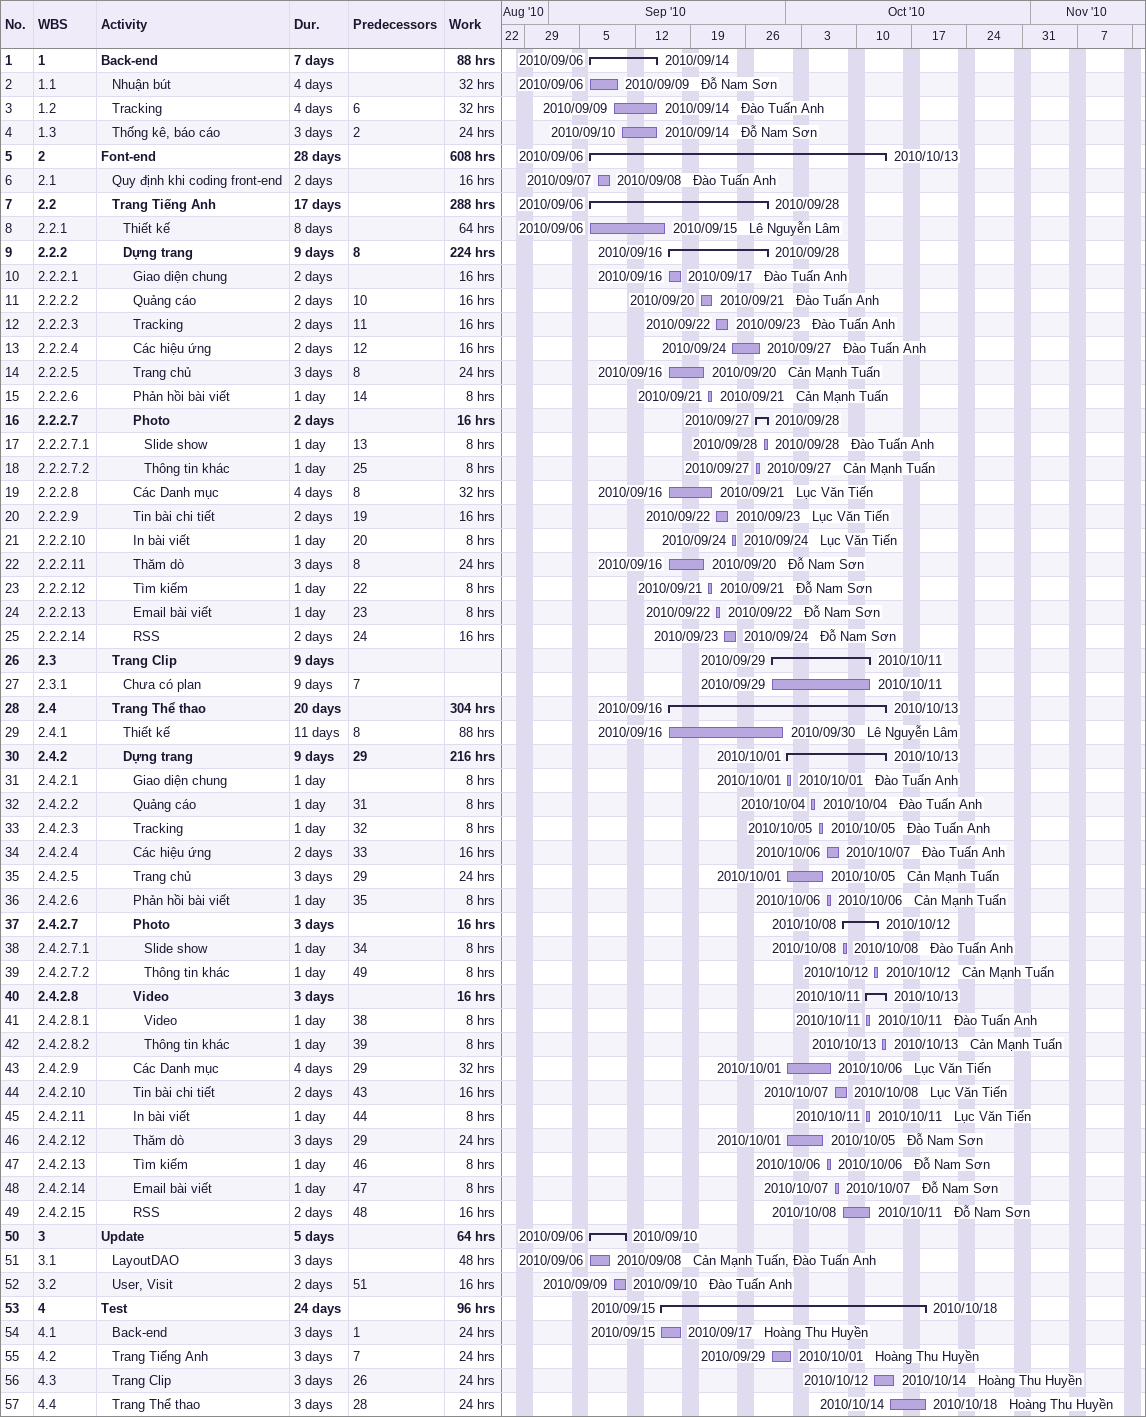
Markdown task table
| ID | WBS | Task | Duration | Start | Finish | Predecessors | Resources | Work (h) |
|---|---|---|---|---|---|---|---|---|
| 1 | 1 | **Back-end** | 7d | 2010-09-06 | 2010-09-14 |  |  | 88 |
| 2 | 1.1 | Nhuận bút | 4d | 2010-09-06 | 2010-09-09 |  | Đỗ Nam Sơn | 32 |
| 3 | 1.2 | Tracking | 4d | 2010-09-09 | 2010-09-14 | 6 | Đào Tuấn Anh | 32 |
| 4 | 1.3 | Thống kê, báo cáo | 3d | 2010-09-10 | 2010-09-14 | 2 | Đỗ Nam Sơn | 24 |
| 5 | 2 | **Font-end** | 28d | 2010-09-06 | 2010-10-13 |  |  | 608 |
| 6 | 2.1 | Quy định khi coding front-end | 2d | 2010-09-07 | 2010-09-08 |  | Đào Tuấn Anh | 16 |
| 7 | 2.2 | **Trang Tiếng Anh** | 17d | 2010-09-06 | 2010-09-28 |  |  | 288 |
| 8 | 2.2.1 | Thiết kế | 8d | 2010-09-06 | 2010-09-15 |  | Lê Nguyễn Lâm | 64 |
| 9 | 2.2.2 | **Dựng trang** | 9d | 2010-09-16 | 2010-09-28 | 8 |  | 224 |
| 10 | 2.2.2.1 | Giao diện chung | 2d | 2010-09-16 | 2010-09-17 |  | Đào Tuấn Anh | 16 |
| 11 | 2.2.2.2 | Quảng cáo | 2d | 2010-09-20 | 2010-09-21 | 10 | Đào Tuấn Anh | 16 |
| 12 | 2.2.2.3 | Tracking | 2d | 2010-09-22 | 2010-09-23 | 11 | Đào Tuấn Anh | 16 |
| 13 | 2.2.2.4 | Các hiệu ứng | 2d | 2010-09-24 | 2010-09-27 | 12 | Đào Tuấn Anh | 16 |
| 14 | 2.2.2.5 | Trang chủ | 3d | 2010-09-16 | 2010-09-20 | 8 | Cản Mạnh Tuấn | 24 |
| 15 | 2.2.2.6 | Phản hồi bài viết | 1d | 2010-09-21 | 2010-09-21 | 14 | Cản Mạnh Tuấn | 8 |
| 16 | 2.2.2.7 | **Photo** | 2d | 2010-09-27 | 2010-09-28 |  |  | 16 |
| 17 | 2.2.2.7.1 | Slide show | 1d | 2010-09-28 | 2010-09-28 | 13 | Đào Tuấn Anh | 8 |
| 18 | 2.2.2.7.2 | Thông tin khác | 1d | 2010-09-27 | 2010-09-27 | 25 | Cản Mạnh Tuấn | 8 |
| 19 | 2.2.2.8 | Các Danh mục | 4d | 2010-09-16 | 2010-09-21 | 8 | Lục Văn Tiến | 32 |
| 20 | 2.2.2.9 | Tin bài chi tiết | 2d | 2010-09-22 | 2010-09-23 | 19 | Lục Văn Tiến | 16 |
| 21 | 2.2.2.10 | In bài viết | 1d | 2010-09-24 | 2010-09-24 | 20 | Lục Văn Tiến | 8 |
| 22 | 2.2.2.11 | Thăm dò | 3d | 2010-09-16 | 2010-09-20 | 8 | Đỗ Nam Sơn | 24 |
| 23 | 2.2.2.12 | Tìm kiếm | 1d | 2010-09-21 | 2010-09-21 | 22 | Đỗ Nam Sơn | 8 |
| 24 | 2.2.2.13 | Email bài viết | 1d | 2010-09-22 | 2010-09-22 | 23 | Đỗ Nam Sơn | 8 |
| 25 | 2.2.2.14 | RSS | 2d | 2010-09-23 | 2010-09-24 | 24 | Đỗ Nam Sơn | 16 |
| 26 | 2.3 | **Trang Clip** | 9d | 2010-09-29 | 2010-10-11 |  |  |  |
| 27 | 2.3.1 | Chưa có plan | 9d | 2010-09-29 | 2010-10-11 | 7 |  |  |
| 28 | 2.4 | **Trang Thể thao** | 20d | 2010-09-16 | 2010-10-13 |  |  | 304 |
| 29 | 2.4.1 | Thiết kế | 11d | 2010-09-16 | 2010-09-30 | 8 | Lê Nguyễn Lâm | 88 |
| 30 | 2.4.2 | **Dựng trang** | 9d | 2010-10-01 | 2010-10-13 | 29 |  | 216 |
| 31 | 2.4.2.1 | Giao diện chung | 1d | 2010-10-01 | 2010-10-01 |  | Đào Tuấn Anh | 8 |
| 32 | 2.4.2.2 | Quảng cáo | 1d | 2010-10-04 | 2010-10-04 | 31 | Đào Tuấn Anh | 8 |
| 33 | 2.4.2.3 | Tracking | 1d | 2010-10-05 | 2010-10-05 | 32 | Đào Tuấn Anh | 8 |
| 34 | 2.4.2.4 | Các hiệu ứng | 2d | 2010-10-06 | 2010-10-07 | 33 | Đào Tuấn Anh | 16 |
| 35 | 2.4.2.5 | Trang chủ | 3d | 2010-10-01 | 2010-10-05 | 29 | Cản Mạnh Tuấn | 24 |
| 36 | 2.4.2.6 | Phản hồi bài viết | 1d | 2010-10-06 | 2010-10-06 | 35 | Cản Mạnh Tuấn | 8 |
| 37 | 2.4.2.7 | **Photo** | 3d | 2010-10-08 | 2010-10-12 |  |  | 16 |
| 38 | 2.4.2.7.1 | Slide show | 1d | 2010-10-08 | 2010-10-08 | 34 | Đào Tuấn Anh | 8 |
| 39 | 2.4.2.7.2 | Thông tin khác | 1d | 2010-10-12 | 2010-10-12 | 49 | Cản Mạnh Tuấn | 8 |
| 40 | 2.4.2.8 | **Video** | 3d | 2010-10-11 | 2010-10-13 |  |  | 16 |
| 41 | 2.4.2.8.1 | Video | 1d | 2010-10-11 | 2010-10-11 | 38 | Đào Tuấn Anh | 8 |
| 42 | 2.4.2.8.2 | Thông tin khác | 1d | 2010-10-13 | 2010-10-13 | 39 | Cản Mạnh Tuấn | 8 |
| 43 | 2.4.2.9 | Các Danh mục | 4d | 2010-10-01 | 2010-10-06 | 29 | Lục Văn Tiến | 32 |
| 44 | 2.4.2.10 | Tin bài chi tiết | 2d | 2010-10-07 | 2010-10-08 | 43 | Lục Văn Tiến | 16 |
| 45 | 2.4.2.11 | In bài viết | 1d | 2010-10-11 | 2010-10-11 | 44 | Lục Văn Tiến | 8 |
| 46 | 2.4.2.12 | Thăm dò | 3d | 2010-10-01 | 2010-10-05 | 29 | Đỗ Nam Sơn | 24 |
| 47 | 2.4.2.13 | Tìm kiếm | 1d | 2010-10-06 | 2010-10-06 | 46 | Đỗ Nam Sơn | 8 |
| 48 | 2.4.2.14 | Email bài viết | 1d | 2010-10-07 | 2010-10-07 | 47 | Đỗ Nam Sơn | 8 |
| 49 | 2.4.2.15 | RSS | 2d | 2010-10-08 | 2010-10-11 | 48 | Đỗ Nam Sơn | 16 |
| 50 | 3 | **Update** | 5d | 2010-09-06 | 2010-09-10 |  |  | 64 |
| 51 | 3.1 | LayoutDAO | 3d | 2010-09-06 | 2010-09-08 |  | Cản Mạnh Tuấn, Đào Tuấn Anh | 48 |
| 52 | 3.2 | User, Visit | 2d | 2010-09-09 | 2010-09-10 | 51 | Đào Tuấn Anh | 16 |
| 53 | 4 | **Test** | 24d | 2010-09-15 | 2010-10-18 |  |  | 96 |
| 54 | 4.1 | Back-end | 3d | 2010-09-15 | 2010-09-17 | 1 | Hoàng Thu Huyền | 24 |
| 55 | 4.2 | Trang Tiếng Anh | 3d | 2010-09-29 | 2010-10-01 | 7 | Hoàng Thu Huyền | 24 |
| 56 | 4.3 | Trang Clip | 3d | 2010-10-12 | 2010-10-14 | 26 | Hoàng Thu Huyền | 24 |
| 57 | 4.4 | Trang Thể thao | 3d | 2010-10-14 | 2010-10-18 | 28 | Hoàng Thu Huyền | 24 |
